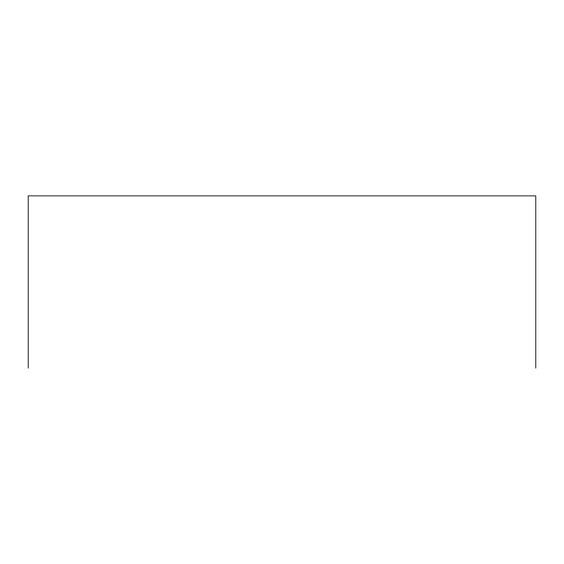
<?xml version="1.0" encoding="UTF-8"?>
<svg xmlns="http://www.w3.org/2000/svg" width="564" height="564" viewBox="0 0 564 564"><rect width="100%" height="100%" fill="white"/><g stroke="black" fill="none" stroke-linecap="round" stroke-linejoin="round"><path stroke-width="0.85" d="M535.8 368.109L535.8 195.891L28.2 195.891L28.2 368.109"/></g></svg>
